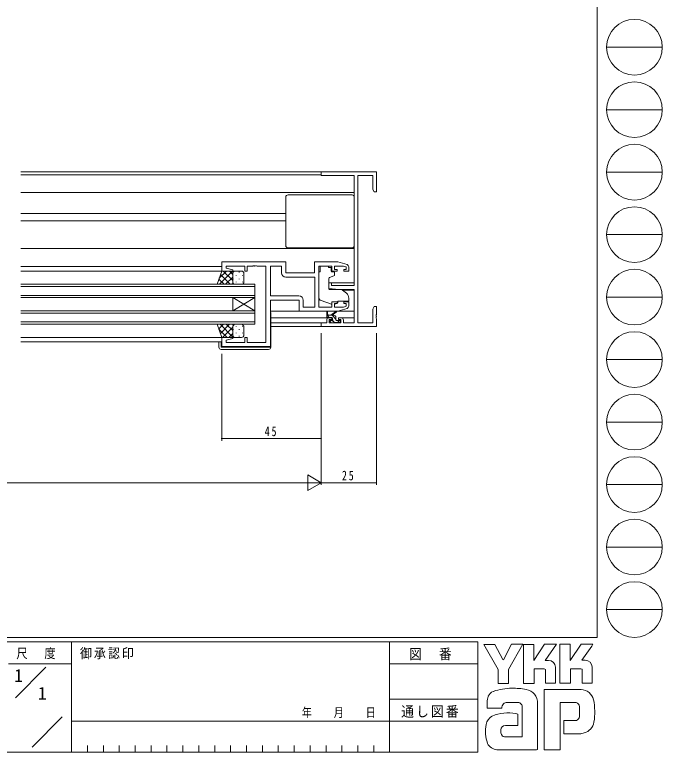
# Model space of a CAD drawing. Units: millimetres, scale not verified. Extents: x -567 to 567, y -403 to 403.
# Drawn here: x 273.5 to 566.7, y -403 to -69.2 of the extents above; entities that cross this region are included whole.
import ezdxf
from ezdxf.enums import TextEntityAlignment as Align

# ---------------------------------------------------------------- set-up
doc = ezdxf.new("R2010")
doc.units = ezdxf.units.MM
doc.header["$LTSCALE"] = 2
for name, color, linetype, lineweight in [('0-1_YKK_ZWAK', 7, 'Continuous', 18), ('0-3_YKK_11', 7, 'Continuous', 18), ('0-4_YKK_12', 2, 'Continuous', 18), ('0-5_YKK_13', 4, 'Continuous', 18), ('0-6_YKK_D', 6, 'Continuous', 18)]:
    doc.layers.add(name, color=color, linetype=linetype, lineweight=lineweight)
doc.layers.add('0-2_USER1', color=7, linetype='Continuous')
doc.styles.add('ＭＳ ゴシック', font='')
doc.styles.get('ＭＳ ゴシック').set_extended_font_data('MS Gothic')

msp = doc.modelspace()

# ---------------------------------------------------------------- linework, layer by layer
at = {"layer": '0-1_YKK_ZWAK'}
for p, q in [((537.274, 399.018), (537.274, -350.982)), ((541.526, -83.862), (566.726, -83.862)), ((541.526, -112.142), (566.726, -112.142)), ((541.526, -140.422), (566.726, -140.422)), ((541.526, -168.702), (566.726, -168.702)), ((541.526, -196.982), (566.726, -196.982)), ((541.526, -225.262), (566.726, -225.262)), ((541.526, -253.542), (566.726, -253.542)), ((541.526, -281.822), (566.726, -281.822)), ((541.526, -310.102), (566.726, -310.102)), ((541.526, -338.382), (566.726, -338.382)), ((537.274, -350.982), (-562.726, -350.982)), ((483.274, -352.982), (-562.726, -352.982)), ((299.274, -352.982), (299.274, -402.982)), ((443.274, -352.982), (443.274, -402.982)), ((483.274, -352.982), (483.274, -402.982)), ((485.898, -354.276), (490.918, -354.276)), ((492.462, -365.552), (485.898, -354.276)), ((498.468, -354.122), (494.818, -361.227)), ((503.931, -371.884), (503.931, -354.161)), ((520.38, -354.006), (525.052, -354.006)), ((520.38, -371.73), (520.38, -354.006)), ((529.956, -354.006), (535.362, -354.006)), ((534.822, -354.933), (530.362, -361.304)), ((535.362, -354.006), (534.822, -354.933)), ((270.68, -362.981), (299.274, -362.981)), ((443.274, -362.982), (483.274, -362.982)), ((515.244, -361.42), (513.76, -361.42)), ((531.846, -361.304), (530.362, -361.304)), ((273.803, -378.32), (287.65, -364.472)), ((513.236, -365.243), (508.68, -365.243)), ((518.333, -364.509), (518.333, -371.769)), ((525.245, -365.204), (525.245, -371.73)), ((529.802, -365.204), (525.245, -365.204)), ((530.42, -365.436), (529.802, -365.204)), ((530.42, -371.691), (530.42, -365.436)), ((534.937, -364.509), (534.937, -371.691)), ((525.245, -371.73), (520.38, -371.73)), ((530.42, -371.619), (530.492, -371.691)), ((534.937, -371.691), (530.42, -371.691)), ((529.879, -374.549), (513.314, -374.549)), ((513.314, -374.549), (513.314, -401.849)), ((443.274, -378.981), (483.274, -378.981)), ((487.443, -383.082), (487.443, -380.326)), ((501.768, -380.418), (496.486, -380.518)), ((520.496, -380.495), (527.137, -380.495)), ((520.496, -401.849), (520.496, -380.495)), ((494.084, -383.082), (487.443, -383.082)), ((503.313, -395.941), (503.313, -382.04)), ((510.302, -380.959), (510.302, -401.81)), ((529.236, -382.634), (529.261, -386.398)), ((281.377, -400.618), (294.983, -387.013)), ((299.274, -388.982), (443.274, -388.982)), ((483.274, -388.981), (443.274, -388.981)), ((522.234, -388.681), (522.234, -394.589)), ((527.292, -388.681), (522.234, -388.681)), ((501.382, -390.882), (495.676, -390.889)), ((495.281, -395.941), (503.313, -395.941)), ((502.695, -395.941), (503.197, -395.941)), ((503.313, -395.939), (503.314, -395.941)), ((522.234, -394.589), (529.84, -394.589)), ((529.84, -394.589), (531.385, -394.242)), ((306.474, -399.982), (306.474, -402.982)), ((313.674, -399.982), (313.674, -402.982)), ((320.874, -399.982), (320.874, -402.982)), ((328.074, -399.982), (328.074, -402.982)), ((335.274, -399.982), (335.274, -402.982)), ((342.474, -399.982), (342.474, -402.982)), ((349.674, -399.982), (349.674, -402.982)), ((356.874, -399.982), (356.874, -402.982)), ((364.074, -399.982), (364.074, -402.982)), ((371.274, -399.982), (371.274, -402.982)), ((378.474, -399.982), (378.474, -402.982)), ((385.674, -399.982), (385.674, -402.982)), ((392.874, -399.982), (392.874, -402.982)), ((400.074, -399.982), (400.074, -402.982)), ((407.274, -399.982), (407.274, -402.982)), ((414.474, -399.982), (414.474, -402.982)), ((421.674, -399.982), (421.674, -402.982)), ((428.874, -399.982), (428.874, -402.982)), ((436.074, -399.982), (436.074, -402.982)), ((-562.726, -402.982), (483.274, -402.982)), ((494.084, -401.926), (491.96, -401.926)), ((509.838, -401.887), (494.084, -401.926)), ((510.302, -401.81), (509.838, -401.887))]:
    msp.add_line(p, q, dxfattribs=at)
for points in [[(490.918, -354.276), (494.509, -360.995), (494.818, -361.227)], [(498.468, -354.122), (503.648, -354.122), (497.173, -365.59)], [(503.931, -354.161), (508.526, -354.161), (508.526, -361.444), (513.352, -354.083)], [(513.352, -354.083), (518.817, -354.083), (513.76, -361.42)], [(525.052, -354.006), (525.052, -361.423), (529.956, -354.006)], [(497.173, -365.59), (497.173, -371.923), (492.462, -371.923), (492.462, -365.552)], [(508.68, -365.243), (508.68, -371.884), (503.931, -371.884)], [(518.333, -371.769), (513.854, -371.769), (513.854, -365.475), (513.236, -365.243)], [(500.378, -385.515), (501.382, -385.747), (501.382, -390.882)], [(513.314, -401.849), (519.376, -401.849), (520.496, -401.849)]]:
    msp.add_lwpolyline(points, dxfattribs=at)
for centre in [(554.126, -83.862), (554.126, -112.142), (554.126, -140.422), (554.126, -168.702), (554.126, -196.982), (554.126, -225.262), (554.126, -253.542), (554.126, -281.822), (554.126, -310.102), (554.126, -338.382)]:
    msp.add_circle(centre, 12.6, dxfattribs=at)
for centre, radius, start, end in [((515.244, -364.509), 3.089, 0.00166, 89.99604), ((531.846, -364.393), 3.089, 0.00166, 89.99604), ((491.283, -378.776), 3.491, 109.02127, 161.51264), ((498.591, -399.27), 25.257, 89.89165, 109.30848), ((499.333, -403.644), 29.64, 78.78009, 91.46938), ((504.032, -380.835), 6.355, 40.66422, 80.31694), ((503.715, -380.818), 6.588, 358.78059, 38.76563), ((529.662, -380.754), 6.202, 14.44572, 87.08746), ((494.644, -380.362), 7.196, 158.41083, 179.71775), ((496.295, -382.94), 2.43, 85.50551, 126.78038), ((501.068, -382.631), 2.321, 14.7552, 72.44995), ((527.366, -382.238), 1.756, 16.43124, 96.91661), ((506.368, -384.678), 29.8, 350.99027, 10.67624), ((497.096, -382.992), 3.013, 138.46382, 181.71359), ((524.033, -383.279), 5.248, 4.93423, 17.03552), ((492.455, -391.45), 5.583, 121.82711, 169.08475), ((496.874, -404.202), 19.013, 79.38098, 112.05825), ((524.002, -385.898), 5.281, 343.6902, 354.75362), ((502.487, -393.546), 15.832, 168.76372, 199.80079), ((527.293, -386.816), 1.865, 269.95468, 342.90145), ((529.752, -388.333), 6.13, 285.44291, 349.90448), ((496.963, -393.451), 3.384, 171.08203, 216.71923), ((495.688, -392.953), 2.064, 90.33953, 178.03639), ((495.631, -393.789), 2.18, 230.9728, 260.75491), ((492.474, -396.472), 5.461, 207.31435, 263.59464)]:
    msp.add_arc(centre, radius, start, end, dxfattribs=at)
at = {"layer": '0-3_YKK_11'}
for p, q in [((412.274, -140.285), (412.274, -141.915)), ((437.274, -140.285), (412.274, -140.285)), ((412.274, -141.915), (427.274, -141.915)), ((427.274, -141.915), (427.274, -191.785)), ((428.904, -141.915), (435.644, -141.915)), ((428.904, -208.655), (428.904, -141.915)), ((437.274, -149.285), (437.274, -140.285)), ((396.274, -180.985), (367.274, -180.985)), ((369.204, -182.915), (377.774, -182.915)), ((387.274, -182.915), (387.274, -217.455)), ((389.274, -182.915), (389.274, -196.455)), ((396.274, -185.985), (396.274, -180.985)), ((409.274, -180.985), (409.274, -185.985)), ((419.774, -180.985), (409.274, -180.985)), ((411.274, -201.455), (411.274, -182.915)), ((418.374, -182.915), (422.379, -182.915)), ((424.061, -182.271), (419.774, -180.985)), ((409.274, -185.985), (396.274, -185.985)), ((409.344, -187.915), (396.344, -187.915)), ((409.344, -201.455), (409.344, -187.915)), ((409.344, -201.455), (409.344, -187.915)), ((427.274, -191.785), (416.974, -191.785)), ((420.274, -193.485), (427.274, -193.485)), ((427.274, -193.485), (427.274, -208.655)), ((389.274, -196.455), (402.204, -196.455)), ((389.274, -219.385), (389.274, -198.385)), ((389.274, -198.385), (402.274, -198.385)), ((422.379, -201.455), (418.374, -201.455)), ((419.774, -203.385), (424.061, -202.099)), ((435.644, -202.376), (435.644, -208.655)), ((437.274, -204.827), (437.274, -201.285)), ((420.074, -206.385), (420.074, -207.185)), ((421.374, -206.385), (420.074, -206.385)), ((412.274, -210.285), (437.274, -210.285)), ((421.174, -208.655), (415.974, -208.655)), ((420.074, -207.185), (421.174, -207.185)), ((421.174, -207.185), (421.174, -208.655)), ((435.644, -208.655), (428.904, -208.655)), ((367.274, -219.385), (389.274, -219.385)), ((377.774, -217.455), (369.204, -217.455))]:
    msp.add_line(p, q, dxfattribs=at)
for points in [[(435.644, -141.915), (435.644, -148.194), (436.274, -149.285), (437.274, -149.285)], [(367.274, -180.985), (367.274, -185.185), (372.235, -185.185), (372.303, -184.663), (369.204, -183.832), (369.204, -182.915)], [(377.774, -182.915), (377.774, -185.185), (378.774, -185.185), (378.774, -182.915), (381.316, -182.915), (381.499, -182.795), (382.049, -182.795), (382.232, -182.915), (382.316, -182.915), (382.499, -182.795), (383.049, -182.795), (383.232, -182.915), (387.274, -182.915)], [(394.344, -185.915), (394.344, -182.915), (389.274, -182.915)], [(411.274, -182.915), (417.174, -182.915), (417.174, -185.285), (419.474, -185.285), (419.474, -184.485), (418.374, -184.485), (418.374, -182.915)], [(422.379, -182.915), (423.574, -183.273), (423.574, -184.485), (422.474, -184.485), (422.474, -185.285), (424.774, -185.285), (424.774, -183.229)], [(416.974, -191.785), (416.974, -190.485), (415.774, -190.485), (415.774, -193.091), (420.274, -193.485)], [(402.274, -198.385), (402.274, -203.385), (419.774, -203.385)], [(404.204, -198.455), (404.204, -201.455), (409.344, -201.455)], [(418.374, -201.455), (418.374, -199.885), (419.474, -199.885), (419.474, -199.085), (417.174, -199.085), (417.174, -201.455), (411.274, -201.455)], [(424.774, -201.141), (424.774, -199.085), (422.474, -199.085), (422.474, -199.885), (423.574, -199.885), (423.574, -201.096), (422.379, -201.455)], [(437.274, -201.285), (436.274, -201.285), (435.644, -202.376)], [(415.974, -208.655), (415.974, -207.185), (417.074, -207.185), (417.074, -206.385), (415.774, -206.385)], [(437.274, -210.285), (437.274, -206.743), (437.154, -206.56), (437.154, -206.01), (437.274, -205.827), (437.274, -205.743), (437.154, -205.56), (437.154, -205.01), (437.274, -204.827)], [(414.774, -207.385), (414.774, -208.655), (412.274, -208.655), (412.274, -210.285)], [(427.274, -208.655), (422.374, -208.655), (422.374, -207.385)], [(369.204, -217.455), (369.204, -216.538), (372.303, -215.707), (372.235, -215.185), (367.274, -215.185), (367.274, -219.385)], [(387.274, -217.455), (378.774, -217.455), (378.774, -215.185), (377.774, -215.185), (377.774, -217.455)]]:
    msp.add_lwpolyline(points, dxfattribs=at)
for centre, radius, start, end in [((423.774, -183.229), 1, 359.99996, 73.30074), ((396.344, -185.915), 2, 180.00001, 269.99999), ((402.204, -198.455), 2, 0.00001, 89.99999), ((423.774, -201.141), 1, 286.69926, 0.00004), ((415.774, -207.385), 1, 90.00001, 179.99999), ((421.374, -207.385), 1, 0.00001, 89.99999)]:
    msp.add_arc(centre, radius, start, end, dxfattribs=at)
at = {"layer": '0-4_YKK_12'}
for p, q in [((276.274, -140.285), (412.574, -140.285)), ((276.274, -141.685), (412.274, -141.685)), ((276.274, -149.585), (427.274, -149.585)), ((276.274, -159.085), (396.274, -159.085)), ((276.274, -162.485), (396.274, -162.485)), ((276.274, -174.985), (427.274, -174.985)), ((276.274, -183.185), (367.274, -183.185)), ((276.274, -185.185), (367.519, -185.185)), ((382.274, -191.185), (276.274, -191.185)), ((276.274, -192.185), (382.274, -192.185)), ((382.274, -197.185), (382.274, -191.185)), ((415.774, -190.485), (427.274, -190.485)), ((382.274, -196.185), (276.274, -196.185)), ((422.151, -193.885), (427.274, -193.885)), ((276.274, -197.185), (382.274, -197.185)), ((372.274, -197.185), (372.274, -203.185)), ((382.274, -197.185), (372.274, -203.185)), ((382.274, -203.185), (372.274, -197.185)), ((382.274, -197.185), (382.274, -203.185)), ((382.274, -203.185), (276.274, -203.185)), ((382.274, -209.185), (382.274, -203.185)), ((276.274, -204.185), (382.274, -204.185)), ((389.474, -206.385), (415.774, -206.385)), ((421.374, -206.385), (427.274, -206.385)), ((382.274, -208.185), (276.274, -208.185)), ((276.274, -209.185), (382.274, -209.185)), ((389.474, -208.655), (412.574, -208.655)), ((389.474, -210.285), (412.574, -210.285)), ((276.274, -215.185), (367.774, -215.185)), ((276.274, -217.185), (367.274, -217.185))]:
    msp.add_line(p, q, dxfattribs=at)
at = {"layer": '0-5_YKK_13'}
for p, q in [((396.274, -151.685), (396.274, -173.685)), ((426.274, -150.685), (397.274, -150.685)), ((427.274, -173.685), (427.274, -151.685)), ((397.274, -174.685), (426.274, -174.685)), ((415.674, -182.915), (411.874, -182.915)), ((411.874, -182.915), (411.874, -183.585)), ((415.674, -182.915), (415.674, -183.585)), ((415.674, -183.585), (416.844, -183.585)), ((416.844, -184.585), (416.844, -183.585)), ((365.131, -191.185), (367.274, -185.185)), ((366.108, -188.449), (369.373, -185.185)), ((366.201, -191.185), (372.201, -185.185)), ((371.124, -191.185), (366.708, -186.769)), ((367.274, -185.185), (373.274, -185.185)), ((372.274, -189.506), (367.953, -185.185)), ((372.274, -186.678), (370.781, -185.185)), ((372.274, -186.185), (372.274, -190.185)), ((376.274, -185.185), (373.274, -185.185)), ((375.194, -185.605), (375.194, -185.805)), ((377.274, -190.185), (377.274, -186.185)), ((411.874, -185.585), (411.274, -185.585)), ((411.274, -197.14), (411.274, -185.585)), ((416.844, -184.585), (416.844, -185.285)), ((417.144, -185.585), (418.074, -185.585)), ((418.374, -185.885), (418.374, -186.935)), ((368.296, -191.185), (365.964, -188.853)), ((369.029, -191.185), (372.274, -187.94)), ((372.364, -188.635), (372.364, -188.835)), ((373.779, -187.02), (373.779, -187.22)), ((373.779, -190.05), (373.779, -190.25)), ((375.194, -188.635), (375.194, -188.835)), ((376.609, -187.02), (376.609, -187.22)), ((376.609, -190.05), (376.609, -190.25)), ((415.774, -188.581), (415.774, -193.188)), ((418.045, -187.405), (416.045, -188.133)), ((373.274, -191.185), (365.131, -191.185)), ((365.468, -191.185), (365.22, -190.937)), ((371.858, -191.185), (372.39, -190.653)), ((373.274, -191.185), (376.274, -191.185)), ((415.991, -193.487), (421.377, -193.534)), ((422.011, -193.768), (423.702, -195.187)), ((416.902, -200.225), (412.265, -198.551)), ((418.468, -200.191), (419.774, -199.582)), ((424.774, -198.785), (419.774, -198.785)), ((424.774, -197.485), (424.774, -198.785)), ((389.274, -203.385), (427.274, -203.385)), ((416.674, -205.155), (418.892, -203.472)), ((389.274, -203.885), (389.474, -203.885)), ((389.474, -203.885), (389.474, -219.385)), ((414.774, -205.855), (414.774, -203.855)), ((417.974, -205.155), (414.774, -205.155)), ((415.976, -206.155), (414.976, -205.155)), ((415.074, -204.029), (415.273, -205.155)), ((417.074, -206.155), (415.074, -206.155)), ((418.974, -206.908), (417.221, -205.155)), ((417.274, -205.155), (419.093, -203.754)), ((417.374, -207.094), (417.374, -206.455)), ((418.974, -207.255), (418.974, -206.155)), ((365.131, -209.185), (367.274, -215.185)), ((373.274, -209.185), (365.131, -209.185)), ((365.142, -209.215), (365.172, -209.185)), ((365.886, -211.299), (368, -209.185)), ((372.497, -215.185), (366.497, -209.185)), ((366.63, -213.383), (370.828, -209.185)), ((372.274, -212.134), (369.325, -209.185)), ((372.62, -209.651), (372.154, -209.185)), ((373.274, -209.185), (376.274, -209.185)), ((373.779, -210.32), (373.779, -210.12)), ((376.609, -210.32), (376.609, -210.12)), ((416.862, -208.567), (416.362, -208.067)), ((416.574, -207.555), (416.913, -207.555)), ((417.674, -208.655), (417.074, -208.655)), ((418.276, -208.455), (417.552, -207.731)), ((419.974, -208.455), (417.874, -208.455)), ((419.274, -207.555), (420.674, -207.555)), ((420.718, -208.652), (419.621, -207.555)), ((420.674, -208.655), (420.174, -208.655)), ((420.974, -207.855), (420.974, -208.355)), ((369.669, -215.185), (365.944, -211.46)), ((367.657, -215.185), (372.274, -210.568)), ((370.485, -215.185), (372.274, -213.396)), ((372.274, -214.185), (372.274, -210.685)), ((372.364, -211.735), (372.364, -211.535)), ((373.779, -213.35), (373.779, -213.15)), ((375.194, -211.735), (375.194, -211.535)), ((376.609, -213.35), (376.609, -213.15)), ((377.274, -210.685), (377.274, -214.185)), ((367.274, -215.185), (373.274, -215.185)), ((372.364, -214.6), (372.364, -214.565)), ((376.274, -215.185), (373.274, -215.185)), ((375.194, -214.765), (375.194, -214.565)), ((365.974, -219.685), (365.974, -217.185)), ((366.974, -217.185), (366.974, -219.385)), ((367.274, -219.685), (388.974, -219.685)), ((388.974, -219.685), (389.474, -219.685)), ((389.474, -219.385), (389.474, -219.685)), ((388.474, -220.685), (366.974, -220.685))]:
    msp.add_line(p, q, dxfattribs=at)
for points in [[(411.874, -185.585), (411.874, -184.585), (411.874, -183.585)], [(419.774, -198.785), (419.774, -199.085), (419.774, -199.582)]]:
    msp.add_lwpolyline(points, dxfattribs=at)
for centre, radius, start, end in [((397.274, -151.685), 1, 90, 180), ((426.274, -151.685), 1, 0, 90), ((397.274, -173.685), 1, 180, 270), ((426.274, -173.685), 1, 270, 0), ((373.274, -186.185), 1, 90.0001, 180.0001), ((376.274, -186.185), 1, 0.0001, 90.0001), ((417.144, -185.285), 0.3, 180, 270), ((418.074, -185.885), 0.3, 0, 90), ((373.274, -190.185), 1, 180.0001, 270.0001), ((376.274, -190.185), 1, 270.0001, 0.0001), ((416.274, -188.581), 0.5, 110, 180), ((417.874, -186.935), 0.5, 290, 0), ((416.074, -193.188), 0.3, 180, 269.5), ((421.368, -194.534), 1, 50, 89.5), ((421.774, -197.485), 3, 0, 50), ((412.774, -197.14), 1.5, 180, 250.14674), ((417.242, -199.285), 1, 250.14674, 266.11316), ((418.045, -199.285), 1, 277.40692, 295), ((419.074, -203.555), 0.2, 275.58288, 155.58289), ((414.974, -203.855), 0.2, 300, 180), ((415.074, -205.855), 0.3, 180, 270), ((417.074, -206.455), 0.3, 0, 90), ((417.974, -206.155), 1, 0, 90), ((373.806, -210.623), 1.534, 110.30864, 182.31157), ((375.742, -210.623), 1.534, 357.6883, 69.69119), ((416.574, -207.855), 0.3, 90, 225), ((417.074, -208.355), 0.3, 225, 270), ((416.913, -207.855), 0.3, 33.05573, 90), ((417.374, -207.555), 0.25, 213.05573, 56.94427), ((417.674, -207.094), 0.3, 180, 236.94427), ((417.674, -208.455), 0.2, 270, 0), ((419.274, -207.255), 0.3, 180, 270), ((420.174, -208.455), 0.2, 180, 270), ((420.674, -207.855), 0.3, 0, 90), ((420.674, -208.355), 0.3, 270, 0), ((373.274, -214.185), 1, 179.9999, 269.9999), ((376.274, -214.185), 1, 269.9999, 359.9999), ((366.974, -219.685), 1, 180, 270), ((367.274, -219.385), 0.3, 180, 270), ((388.474, -219.685), 1, 270, 0)]:
    msp.add_arc(centre, radius, start, end, dxfattribs=at)
at = {"layer": '0-6_YKK_D'}
for p, q in [((412.274, -213.285), (412.274, -281.982)), ((412.274, -213.285), (412.274, -281.982)), ((437.274, -213.285), (437.274, -281.982)), ((367.274, -222.685), (367.274, -261.982)), ((412.274, -243.982), (412.274, -261.982)), ((412.274, -260.982), (367.274, -260.982)), ((412.274, -280.982), (406.212, -277.482)), ((406.212, -277.482), (406.212, -284.482)), ((-80.726, -280.982), (405.274, -280.982)), ((412.274, -280.982), (400.15, -280.982)), ((412.274, -280.982), (406.212, -284.482)), ((412.274, -280.982), (437.274, -280.982))]:
    msp.add_line(p, q, dxfattribs=at)
for centre, start, end in [((367.274, -260.982), 0, 180), ((367.274, -260.982), 180, 0), ((412.274, -260.982), 0, 180), ((412.274, -260.982), 180, 0), ((437.274, -280.982), 0, 180), ((437.274, -280.982), 180, 0)]:
    msp.add_arc(centre, 0.106, start, end, dxfattribs=at)

# ---------------------------------------------------------------- texts
at = {"layer": '0-1_YKK_ZWAK', "attachment_point": 7, "style": 'ＭＳ ゴシック'}
for s, insert, char_height in [('\\T1.24;\\W0.85;尺\\~\\~度', (274.292, -360.892), 4.399), ('\\T1.17;\\W0.9;御承認印', (303.084, -360.886), 4.399), ('\\T1.17;\\W0.9;図\u3000番', (452.128, -361.357), 4.692), ('\\T1.28;\\W0.8;年\\~\\~\\~月\\~\\~\\~日', (403.526, -387.51), 4.147), ('\\T1.17;\\W0.9;通し図番', (448.529, -387.389), 4.692)]:
    msp.add_mtext(s, dxfattribs=dict(at, insert=insert, char_height=char_height))
at = {"layer": '0-2_USER1', "style": 'ＭＳ ゴシック'}
for p in [(273.274, -372.981), (284.036, -380.981)]:
    msp.add_text('1', height=5.865, dxfattribs=at).set_placement(p, align=Align.BOTTOM_LEFT)
at = {"layer": '0-6_YKK_D', "color": 7, "char_height": 4.399, "attachment_point": 7, "style": 'ＭＳ ゴシック'}
for s, insert in [('\\T1.37;\\W0.75;45', (386.741, -259.982)), ('\\T1.37;\\W0.75;25', (421.692, -279.982))]:
    msp.add_mtext(s, dxfattribs=dict(at, insert=insert))

doc.saveas('drawing.dxf')
